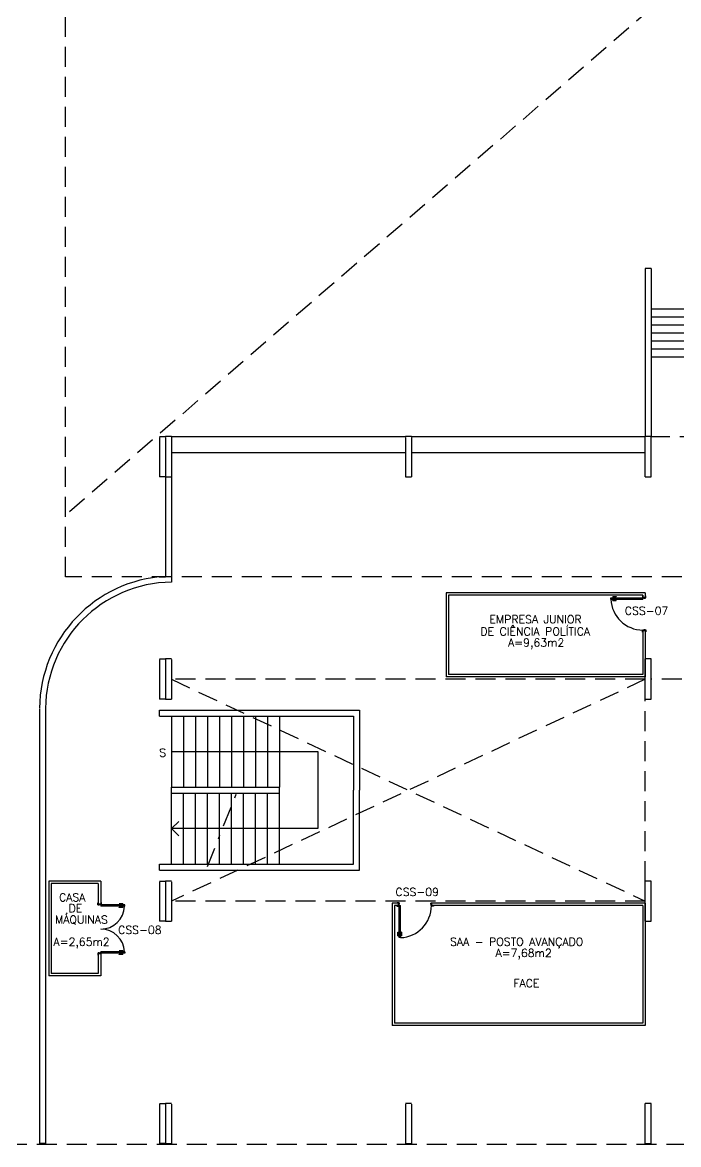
# Model space of a CAD drawing. Extents: x -9776 to 427, y 104 to 15129.
# Drawn here: x 354.71 to 371.12, y 123.48 to 151.53 of the extents above; entities that cross this region are included whole.
import ezdxf
from ezdxf.enums import TextEntityAlignment as Align

# ---------------------------------------------------------------- set-up
doc = ezdxf.new("R2010")
doc.units = 0
doc.header["$MEASUREMENT"] = 0
for name, pattern in [('DASHDOT', [1, 0.5, -0.25, 0, -0.25]), ('DASHED', [0.75, 0.5, -0.25]), ('HIDDEN', [0.375, 0.25, -0.125])]:
    doc.linetypes.add(name, pattern=pattern)
for name, color, linetype in [('1', 1, 'CONTINUOUS'), ('ALVENARIA', 2, 'CONTINUOUS'), ('DIV2', 1, 'CONTINUOUS'), ('ENDEREÇO', 2, 'CONTINUOUS'), ('ESC', 1, 'CONTINUOUS'), ('PILAR', 2, 'CONTINUOUS'), ('PISO', 1, 'CONTINUOUS'), ('PORTA', 2, 'CONTINUOUS'), ('PROJ', 1, 'HIDDEN'), ('TEXTO', 2, 'CONTINUOUS'), ('ÁREA', 2, 'CONTINUOUS')]:
    doc.layers.add(name, color=color, linetype=linetype)
doc.styles.add('UNB-100', font='simplex.shx', dxfattribs={"height": 0.2})

msp = doc.modelspace()

# ---------------------------------------------------------------- linework, layer by layer
at = {"layer": '1', "linetype": 'DASHDOT'}
msp.add_line((359.341, 130.431), (360.127, 132.416), dxfattribs=at)
at = {"layer": '1', "color": 1, "linetype": 'Continuous'}
msp.add_lwpolyline([(358.441, 133.307), (362.103, 133.307), (362.103, 131.382), (358.441, 131.382), (358.622, 131.202), (358.441, 131.382), (358.622, 131.563)], dxfattribs=at)
at = {"layer": 'ALVENARIA'}
for p, q in [((370.291, 145.383), (370.291, 141.179)), ((370.441, 145.383), (370.441, 141.179))]:
    msp.add_line(p, q, dxfattribs=at)
at = {"layer": 'ALVENARIA', "linetype": 'DASHED'}
msp.add_line((370.441, 145.383), (370.291, 145.383), dxfattribs=at)
at = {"layer": 'ALVENARIA', "linetype": 'Continuous'}
for p, q in [((358.291, 140.176), (358.291, 137.686)), ((358.441, 140.176), (358.441, 137.541)), ((358.135, 137.674), (358.291, 137.674)), ((355.14, 134.372), (355.14, 123.511)), ((355.29, 134.372), (355.29, 123.511)), ((355.29, 134.372), (355.29, 123.511)), ((358.141, 134.345), (363.14, 134.345)), ((358.141, 134.195), (358.141, 134.345)), ((358.141, 134.195), (362.99, 134.195)), ((362.99, 134.195), (362.99, 132.346)), ((363.14, 134.345), (363.14, 132.346)), ((358.441, 132.42), (361.141, 132.42)), ((358.441, 132.27), (358.441, 132.42)), ((361.141, 132.27), (361.141, 132.42)), ((358.441, 132.27), (361.141, 132.27)), ((362.99, 130.495), (362.99, 132.344)), ((363.14, 130.345), (363.14, 132.344)), ((358.141, 130.345), (358.141, 130.495)), ((358.141, 130.495), (362.99, 130.495)), ((358.141, 130.345), (363.14, 130.345)), ((355.29, 123.511), (355.14, 123.511))]:
    msp.add_line(p, q, dxfattribs=at)
for radius, start in [(3.335, 93.157), (3.185, 90.6059)]:
    msp.add_arc((358.475, 134.356), radius, start, 179.4476, dxfattribs=at)
at = {"layer": 'DIV2', "linetype": 'Continuous'}
for p, q in [((365.309, 137.275), (365.309, 135.174)), ((370.291, 137.275), (365.309, 137.275)), ((365.369, 137.215), (365.369, 135.234)), ((370.231, 137.215), (365.369, 137.215)), ((370.231, 137.21), (370.221, 137.21)), ((370.221, 137.21), (370.221, 137.16)), ((370.231, 137.215), (370.231, 137.165)), ((370.231, 137.165), (370.291, 137.165)), ((370.231, 137.165), (370.231, 137.16)), ((370.291, 137.275), (370.291, 137.165)), ((370.301, 137.2), (370.291, 137.2)), ((370.291, 137.165), (370.291, 137.15)), ((370.301, 137.15), (370.301, 137.2)), ((370.221, 137.16), (370.231, 137.16)), ((370.231, 137.16), (370.231, 137.15)), ((370.231, 137.15), (370.266, 137.15)), ((370.231, 137.15), (370.231, 137.115)), ((370.266, 137.15), (370.266, 137.14)), ((370.266, 137.14), (370.291, 137.14)), ((370.291, 137.14), (370.291, 137.15)), ((370.291, 137.15), (370.301, 137.15)), ((370.221, 136.29), (370.221, 136.34)), ((370.221, 136.34), (370.231, 136.34)), ((370.231, 136.34), (370.231, 136.35)), ((370.231, 136.35), (370.266, 136.35)), ((370.231, 136.335), (370.231, 136.34)), ((370.231, 136.335), (370.291, 136.335)), ((370.231, 136.335), (370.231, 135.234)), ((370.266, 136.35), (370.266, 136.36)), ((370.266, 136.36), (370.291, 136.36)), ((370.291, 136.36), (370.291, 136.35)), ((370.291, 136.35), (370.301, 136.35)), ((370.291, 136.335), (370.291, 136.35)), ((370.291, 136.335), (370.291, 135.174)), ((370.301, 136.35), (370.301, 136.3)), ((370.231, 136.29), (370.221, 136.29)), ((370.301, 136.3), (370.291, 136.3)), ((370.231, 135.234), (365.369, 135.234)), ((370.291, 135.174), (365.309, 135.174)), ((356.671, 130.069), (355.371, 130.069)), ((355.371, 130.069), (355.371, 127.699)), ((356.611, 130.009), (355.431, 130.009)), ((355.431, 130.009), (355.431, 127.759)), ((356.611, 130.009), (356.611, 129.489)), ((356.671, 130.069), (356.671, 129.489)), ((356.601, 129.474), (356.601, 129.524)), ((356.601, 129.524), (356.611, 129.524)), ((356.611, 129.474), (356.601, 129.474)), ((356.671, 129.489), (356.611, 129.489)), ((356.611, 129.489), (356.611, 129.474)), ((356.611, 129.464), (356.611, 129.474)), ((356.636, 129.464), (356.611, 129.464)), ((356.671, 129.474), (356.636, 129.474)), ((356.636, 129.474), (356.636, 129.464)), ((356.671, 129.534), (356.681, 129.534)), ((356.671, 129.489), (356.671, 129.484)), ((356.681, 129.484), (356.671, 129.484)), ((356.671, 129.484), (356.671, 129.474)), ((356.671, 129.474), (356.671, 129.439)), ((356.681, 129.534), (356.681, 129.484)), ((363.961, 129.516), (363.961, 126.456)), ((364.121, 129.516), (363.961, 129.516)), ((364.021, 129.456), (364.021, 126.516)), ((364.121, 129.456), (364.021, 129.456)), ((364.071, 129.456), (364.121, 129.456)), ((364.076, 129.456), (364.076, 129.446)), ((364.076, 129.446), (364.126, 129.446)), ((364.136, 129.526), (364.086, 129.526)), ((364.086, 129.526), (364.086, 129.516)), ((364.121, 129.456), (364.121, 129.516)), ((364.121, 129.516), (364.136, 129.516)), ((364.121, 129.456), (364.126, 129.456)), ((364.126, 129.446), (364.126, 129.456)), ((364.126, 129.456), (364.136, 129.456)), ((364.136, 129.516), (364.136, 129.526)), ((364.146, 129.516), (364.136, 129.516)), ((364.136, 129.456), (364.136, 129.491)), ((364.136, 129.491), (364.146, 129.491)), ((364.146, 129.491), (364.146, 129.516)), ((364.926, 129.491), (364.926, 129.516)), ((364.926, 129.516), (364.936, 129.516)), ((364.936, 129.491), (364.926, 129.491)), ((364.936, 129.516), (364.936, 129.526)), ((364.936, 129.526), (364.986, 129.526)), ((364.951, 129.516), (364.936, 129.516)), ((364.936, 129.456), (364.936, 129.491)), ((364.946, 129.456), (364.936, 129.456)), ((364.946, 129.446), (364.946, 129.456)), ((364.951, 129.456), (364.946, 129.456)), ((364.996, 129.446), (364.946, 129.446)), ((370.291, 129.516), (364.951, 129.516)), ((364.951, 129.456), (364.951, 129.516)), ((370.231, 129.456), (364.951, 129.456)), ((364.986, 129.526), (364.986, 129.516)), ((364.996, 129.456), (364.996, 129.446)), ((370.231, 129.456), (370.231, 126.516)), ((370.291, 129.516), (370.291, 126.456)), ((356.611, 128.264), (356.601, 128.264)), ((356.601, 128.264), (356.601, 128.214)), ((356.601, 128.214), (356.611, 128.214)), ((356.636, 128.274), (356.611, 128.274)), ((356.611, 128.274), (356.611, 128.264)), ((356.611, 128.249), (356.611, 128.264)), ((356.671, 128.249), (356.611, 128.249)), ((356.611, 128.249), (356.611, 127.759)), ((356.636, 128.264), (356.636, 128.274)), ((356.671, 128.264), (356.636, 128.264)), ((356.671, 128.264), (356.671, 128.299)), ((356.671, 128.254), (356.671, 128.264)), ((356.681, 128.254), (356.671, 128.254)), ((356.671, 128.249), (356.671, 128.254)), ((356.671, 128.249), (356.671, 127.699)), ((356.671, 128.204), (356.681, 128.204)), ((356.681, 128.204), (356.681, 128.254)), ((356.671, 127.699), (355.371, 127.699)), ((356.611, 127.759), (355.431, 127.759)), ((370.231, 126.516), (364.021, 126.516)), ((370.291, 126.456), (363.961, 126.456))]:
    msp.add_line(p, q, dxfattribs=at)
at = {"layer": 'ESC', "color": 1, "linetype": 'Continuous'}
for p, q in [((376.598, 144.366), (370.441, 144.366)), ((376.598, 144.166), (370.441, 144.166)), ((376.598, 143.966), (370.441, 143.966)), ((376.598, 143.766), (370.441, 143.766)), ((376.598, 143.566), (370.441, 143.566)), ((376.598, 143.366), (370.441, 143.366)), ((376.598, 143.166), (370.441, 143.166)), ((358.441, 134.195), (358.441, 132.42)), ((358.741, 134.195), (358.741, 132.42)), ((359.041, 134.195), (359.041, 132.42)), ((359.341, 134.195), (359.341, 132.42)), ((359.641, 134.195), (359.641, 132.42)), ((359.941, 134.195), (359.941, 132.42)), ((360.241, 134.195), (360.241, 132.42)), ((360.541, 134.195), (360.541, 132.42)), ((360.841, 134.195), (360.841, 132.42)), ((361.141, 134.195), (361.141, 132.42)), ((358.441, 130.495), (358.441, 132.27)), ((358.741, 130.495), (358.741, 132.27)), ((359.041, 130.495), (359.041, 132.27)), ((359.341, 130.495), (359.341, 132.27)), ((359.641, 130.495), (359.641, 132.27)), ((359.941, 130.495), (359.941, 132.27)), ((360.241, 130.495), (360.241, 132.27)), ((360.541, 130.495), (360.541, 132.27)), ((360.841, 130.495), (360.841, 132.27)), ((361.141, 130.495), (361.141, 132.27))]:
    msp.add_line(p, q, dxfattribs=at)
at = {"layer": 'PILAR', "linetype": 'Continuous'}
for p, q in [((358.141, 141.179), (358.291, 141.179)), ((358.441, 141.179), (358.291, 141.179)), ((364.441, 141.179), (364.291, 141.179)), ((370.441, 141.179), (370.291, 141.179)), ((370.291, 140.176), (370.291, 141.179)), ((370.441, 140.176), (370.441, 141.179)), ((358.291, 140.176), (358.141, 140.176)), ((358.291, 140.176), (358.441, 140.176)), ((364.291, 140.176), (364.441, 140.176)), ((370.291, 140.176), (370.441, 140.176)), ((358.141, 135.624), (358.291, 135.624)), ((358.441, 135.624), (358.291, 135.624)), ((370.291, 134.621), (370.291, 135.624)), ((370.441, 135.624), (370.291, 135.624)), ((370.441, 134.621), (370.441, 135.624)), ((358.291, 134.621), (358.141, 134.621)), ((358.291, 134.621), (358.441, 134.621)), ((370.291, 134.621), (370.441, 134.621)), ((358.141, 130.069), (358.291, 130.069)), ((358.441, 130.069), (358.291, 130.069)), ((370.291, 129.066), (370.291, 130.069)), ((370.441, 130.069), (370.291, 130.069)), ((370.441, 129.066), (370.441, 130.069)), ((358.291, 129.066), (358.141, 129.066)), ((358.291, 129.066), (358.441, 129.066)), ((370.291, 129.066), (370.441, 129.066)), ((358.141, 124.514), (358.291, 124.514)), ((358.441, 124.514), (358.291, 124.514)), ((364.441, 124.514), (364.291, 124.514)), ((370.291, 123.511), (370.291, 124.514)), ((370.441, 124.514), (370.291, 124.514)), ((370.441, 123.511), (370.441, 124.514)), ((358.291, 123.511), (358.141, 123.511)), ((358.291, 123.511), (358.441, 123.511)), ((364.291, 123.511), (364.441, 123.511)), ((370.291, 123.511), (370.441, 123.511))]:
    msp.add_line(p, q, dxfattribs=at)
at = {"layer": 'PILAR'}
for p, q in [((358.141, 141.162), (358.141, 140.176)), ((358.291, 141.162), (358.291, 140.176)), ((358.291, 141.162), (358.291, 140.176)), ((358.441, 141.174), (358.441, 140.176)), ((364.291, 141.162), (364.291, 140.176)), ((364.441, 141.162), (364.441, 140.176)), ((358.141, 135.607), (358.141, 134.621)), ((358.291, 135.607), (358.291, 134.621)), ((358.291, 135.607), (358.291, 134.621)), ((358.441, 135.607), (358.441, 134.621)), ((358.141, 130.052), (358.141, 129.066)), ((358.291, 130.052), (358.291, 129.066)), ((358.291, 130.052), (358.291, 129.066)), ((358.441, 130.052), (358.441, 129.066)), ((358.141, 124.497), (358.141, 123.511)), ((358.291, 124.497), (358.291, 123.511)), ((358.291, 124.497), (358.291, 123.511)), ((358.441, 124.497), (358.441, 123.511)), ((364.291, 124.497), (364.291, 123.511)), ((364.441, 124.497), (364.441, 123.511))]:
    msp.add_line(p, q, dxfattribs=at)
at = {"layer": 'PISO', "linetype": 'Continuous'}
for p, q in [((364.291, 141.174), (358.441, 141.174)), ((364.291, 140.774), (358.441, 140.774))]:
    msp.add_line(p, q, dxfattribs=at)
at = {"layer": 'PORTA'}
for p, q in [((369.476, 137.18), (369.476, 137.153)), ((369.476, 137.18), (369.566, 137.18)), ((369.476, 137.175), (369.566, 137.175)), ((369.496, 137.175), (369.496, 137.153)), ((369.566, 137.18), (369.566, 137.175)), ((369.431, 137.15), (370.231, 137.15)), ((369.431, 137.115), (369.431, 137.15)), ((369.431, 137.115), (370.231, 137.115)), ((369.469, 137.153), (369.504, 137.153)), ((369.469, 137.153), (369.469, 137.15)), ((369.469, 137.112), (369.469, 137.115)), ((369.469, 137.112), (369.504, 137.112)), ((369.476, 137.085), (369.476, 137.112)), ((369.476, 137.09), (369.566, 137.09)), ((369.476, 137.085), (369.566, 137.085)), ((369.496, 137.09), (369.496, 137.112)), ((369.504, 137.153), (369.504, 137.15)), ((369.504, 137.112), (369.504, 137.115)), ((369.566, 137.085), (369.566, 137.09)), ((357.271, 129.474), (356.671, 129.474)), ((357.271, 129.439), (356.671, 129.439)), ((357.136, 129.504), (357.136, 129.499)), ((357.226, 129.504), (357.136, 129.504)), ((357.226, 129.499), (357.136, 129.499)), ((357.136, 129.409), (357.136, 129.414)), ((357.226, 129.414), (357.136, 129.414)), ((357.226, 129.409), (357.136, 129.409)), ((357.234, 129.477), (357.199, 129.477)), ((357.199, 129.477), (357.199, 129.474)), ((357.199, 129.436), (357.199, 129.439)), ((357.234, 129.436), (357.199, 129.436)), ((357.206, 129.499), (357.206, 129.477)), ((357.206, 129.414), (357.206, 129.436)), ((357.226, 129.504), (357.226, 129.477)), ((357.226, 129.409), (357.226, 129.436)), ((357.234, 129.477), (357.234, 129.474)), ((357.234, 129.436), (357.234, 129.439)), ((357.271, 129.439), (357.271, 129.474)), ((364.136, 129.456), (364.171, 129.456)), ((364.136, 128.656), (364.136, 129.456)), ((364.171, 128.656), (364.171, 129.456)), ((364.106, 128.791), (364.111, 128.791)), ((364.106, 128.701), (364.106, 128.791)), ((364.111, 128.701), (364.111, 128.791)), ((364.201, 128.791), (364.196, 128.791)), ((364.196, 128.701), (364.196, 128.791)), ((364.201, 128.701), (364.201, 128.791)), ((364.106, 128.701), (364.133, 128.701)), ((364.111, 128.721), (364.133, 128.721)), ((364.133, 128.694), (364.133, 128.729)), ((364.133, 128.729), (364.136, 128.729)), ((364.133, 128.694), (364.136, 128.694)), ((364.171, 128.656), (364.136, 128.656)), ((364.174, 128.729), (364.171, 128.729)), ((364.174, 128.694), (364.171, 128.694)), ((364.174, 128.694), (364.174, 128.729)), ((364.196, 128.721), (364.174, 128.721)), ((364.201, 128.701), (364.174, 128.701)), ((357.271, 128.299), (356.671, 128.299)), ((357.271, 128.264), (356.671, 128.264)), ((357.226, 128.329), (357.136, 128.329)), ((357.136, 128.329), (357.136, 128.324)), ((357.226, 128.324), (357.136, 128.324)), ((357.226, 128.239), (357.136, 128.239)), ((357.136, 128.234), (357.136, 128.239)), ((357.226, 128.234), (357.136, 128.234)), ((357.199, 128.302), (357.199, 128.299)), ((357.234, 128.302), (357.199, 128.302)), ((357.199, 128.261), (357.199, 128.264)), ((357.234, 128.261), (357.199, 128.261)), ((357.206, 128.324), (357.206, 128.302)), ((357.206, 128.239), (357.206, 128.261)), ((357.226, 128.329), (357.226, 128.302)), ((357.226, 128.234), (357.226, 128.261)), ((357.234, 128.302), (357.234, 128.299)), ((357.234, 128.261), (357.234, 128.264)), ((357.271, 128.299), (357.271, 128.264))]:
    msp.add_line(p, q, dxfattribs=at)
at = {"layer": 'PORTA', "color": 1}
for centre, radius, start, end in [((370.231, 137.145), 0.8, 182.1491, 270), ((356.671, 129.469), 0.6, 270, 357.134), ((364.141, 129.456), 0.8, 272.1491, 0), ((356.671, 128.269), 0.6, 2.866, 90)]:
    msp.add_arc(centre, radius, start, end, dxfattribs=at)
at = {"layer": 'PROJ', "linetype": 'DASHED'}
for p, q in [((401.658, 178.864), (355.787, 139.214)), ((355.787, 137.674), (355.787, 161.871)), ((401.658, 141.174), (370.441, 141.174)), ((376.452, 137.674), (355.787, 137.674)), ((370.291, 135.114), (358.441, 135.114)), ((370.291, 135.114), (358.441, 129.567)), ((358.441, 135.114), (370.291, 129.567)), ((376.452, 135.114), (370.441, 135.114)), ((370.291, 130.069), (370.291, 134.621)), ((370.291, 129.567), (358.441, 129.567)), ((376.574, 123.484), (340.006, 123.484))]:
    msp.add_line(p, q, dxfattribs=at)
at = {"layer": 'PROJ', "linetype": 'Continuous'}
for p, q in [((370.291, 141.174), (364.441, 141.174)), ((370.291, 140.774), (364.441, 140.774))]:
    msp.add_line(p, q, dxfattribs=at)

# ---------------------------------------------------------------- texts
at = {"layer": 'ENDEREÇO', "linetype": 'Continuous', "style": 'UNB-100'}
for s, p in [('CSS-07', (370.323, 136.726)), ('S', (358.221, 133.179)), ('CSS-09', (364.587, 129.697)), ('CSS-08', (357.651, 128.749))]:
    msp.add_text(s, height=0.2, dxfattribs=at).set_placement(p, align=Align.CENTER)
at = {"layer": 'TEXTO', "linetype": 'Continuous', "style": 'UNB-100'}
for s, p in [('EMPRESA JUNIOR', (366.393, 136.513)), ('DE CIÊNCIA POLÍTICA', (366.166, 136.21)), ('CASA ', (355.628, 129.563)), ('DE', (355.867, 129.29)), ('MÁQUINAS', (355.529, 129.006)), ('SAA - POSTO AVANÇADO', (365.407, 128.452)), ('FACE', (366.991, 127.415))]:
    msp.add_text(s, height=0.2, dxfattribs=at).set_placement(p)
at = {"layer": 'ÁREA', "linetype": 'Continuous', "style": 'UNB-100'}
for s, p in [('A=9,63m2', (366.859, 135.931)), ('A=2,65m2', (355.49, 128.451)), ('A=7,68m2', (366.546, 128.173))]:
    msp.add_text(s, height=0.2, dxfattribs=at).set_placement(p)

doc.saveas('drawing.dxf')
